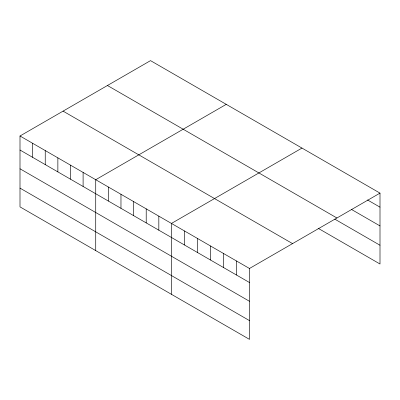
<?xml version="1.0" encoding="UTF-8"?>
<svg xmlns="http://www.w3.org/2000/svg" width="400" height="400" viewBox="0 0 400 400"><rect width="100%" height="100%" fill="white"/><g stroke="black" fill="none" stroke-linecap="round" stroke-linejoin="round"><path stroke-width="0.6" d="M20 135.995L249.475 268.48L249.475 339.365L20 206.88L20 135.995L150.525 60.635L380 193.12L380 264.005L318.105 228.27M226.255 104.355L95.725 179.715L95.725 250.6M301.98 148.075L171.45 223.435L171.45 294.32M249.475 268.48L380 193.12M367.515 199.95L380 207.16M351.39 209.4L380 225.92M107.455 85.505L336.925 217.99M334.75 219.12L380 245.245M63.075 111.13L292.545 243.61M20 150.035L249.475 282.52M20 168.79L249.475 301.275M20 188.12L249.475 320.605M236.47 260.975L236.47 275.01M223.465 253.465L223.465 267.505M210.46 245.96L210.46 259.995M197.46 238.45L197.46 252.49M184.455 230.945L184.455 244.98M158.83 216.15L158.83 230.185M146.21 208.865L146.21 222.9M133.59 201.575L133.59 215.615M120.97 194.29L120.97 208.325M108.345 187.005L108.345 201.04M83.105 172.43L83.105 186.465M70.485 165.145L70.485 179.18M57.865 157.855L57.865 171.895M45.24 150.57L45.24 164.605M32.62 143.285L32.62 157.32"/></g></svg>
